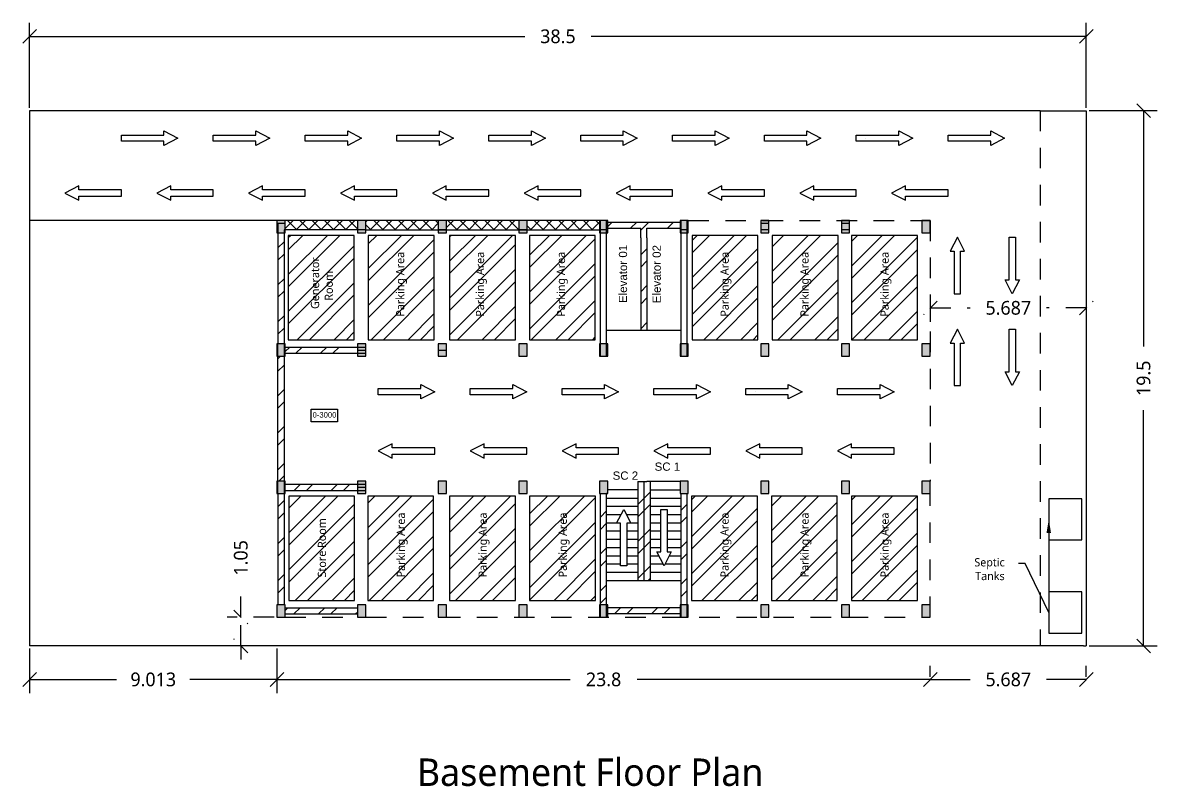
# Model space of a CAD drawing. Header units: metres. Extents: x 536402 to 536645, y 656622 to 656673.
# Drawn here: x 536531.55 to 536572.88, y 656645.63 to 656673.45 of the extents above; entities that cross this region are included whole.
import ezdxf
from ezdxf import colors
from ezdxf.entities.mleader import LeaderData, LeaderLine
from ezdxf.math import Vec2, Vec3

# ---------------------------------------------------------------- set-up
doc = ezdxf.new("R2010")
doc.units = ezdxf.units.M
doc.header["$PDMODE"] = 2
doc.linetypes.add('JIS_02_0.7', pattern=[1.35, 0.75, -0.6])
doc.layers.add('Bou', color=7, linetype='Continuous', lineweight=30)
for name, color, linetype in [('Column', 240, 'Continuous'), ('Column hatch', 1, 'Continuous'), ('Door', 3, 'Continuous'), ('lines', 7, 'JIS_02_0.7'), ('Parking', 51, 'Continuous'), ('Special', 211, 'Continuous')]:
    doc.layers.add(name, color=color, linetype=linetype)
doc.styles.add('Annotative', font='arial.ttf')
doc.styles.get("Standard").update_dxf_attribs({"font": '@Microsoft YaHei Light.ttf'})
doc.dimstyles.new('Inner dim', dxfattribs={"dimtxt": 0.5, "dimasz": 0.5, "dimexe": 0.5, "dimexo": 0.1, "dimtad": 0, "dimdec": 3, "dimdsep": 46, "dimtxsty": 'Standard', "dimblk": 'OBLIQUE', "dimcen": 2.5, "dimadec": 0, "dimazin": 0, "dimtfac": 1, "dimtdec": 3, "dimtmove": 0, "dimatfit": 3, "dimfxl": 1, "dimarcsym": 0})
pattern_1 = [(45, (70.6756, 28.4682), (-0.6735192091, 0.6735192091), []), (45, (71.1246, 28.4682), (-0.6735192091, 0.6735192091), [])]

# ---------------------------------------------------------------- blocks, each defined once
blk = doc.blocks.new('_Oblique')
at = {"color": 0, "linetype": 'ByBlock', "lineweight": -2}
blk.add_line((-0.5, -0.5), (0.5, 0.5), dxfattribs=at)
blk = doc.blocks.new('*D39')
at = {"color": 0, "lineweight": -2, "transparency": 16777216}
for p, q in [((536531.797, 656670.344), (536531.797, 656673.449)), ((536570.296, 656670.344), (536570.296, 656673.449)), ((536531.797, 656672.949), (536549.837, 656672.949)), ((536570.296, 656672.949), (536552.256, 656672.949))]:
    blk.add_line(p, q, dxfattribs=at)
at = {"layer": 'Defpoints', "color": 0, "transparency": 16777216}
for p in [(536570.296, 656672.949), (536531.797, 656670.244), (536570.296, 656670.244)]:
    blk.add_point(p, dxfattribs=at)
at = {"color": 0, "lineweight": -2, "transparency": 16777216, "xscale": 0.5, "yscale": 0.5, "zscale": 0.5, "rotation": 180}
blk.add_blockref('_Oblique', (536531.797, 656672.949), dxfattribs=at)
at = {"color": 0, "lineweight": -2, "transparency": 16777216, "xscale": 0.5, "yscale": 0.5, "zscale": 0.5}
blk.add_blockref('_Oblique', (536570.296, 656672.949), dxfattribs=at)
at = {"color": 0, "transparency": 16777216, "insert": (536551.046, 656672.949), "char_height": 0.5, "attachment_point": 5}
blk.add_mtext('38.5', dxfattribs=at)
blk = doc.blocks.new('*D50')
at = {"color": 0, "lineweight": -2, "transparency": 16777216}
for p, q in [((536531.797, 656650.644), (536531.797, 656649.019)), ((536540.809, 656650.644), (536540.809, 656649.019)), ((536531.797, 656649.519), (536534.967, 656649.519)), ((536540.809, 656649.519), (536537.639, 656649.519))]:
    blk.add_line(p, q, dxfattribs=at)
at = {"layer": 'Defpoints', "color": 0, "transparency": 16777216}
for p in [(536531.797, 656650.744), (536540.809, 656650.744), (536540.809, 656649.519)]:
    blk.add_point(p, dxfattribs=at)
at = {"color": 0, "lineweight": -2, "transparency": 16777216, "xscale": 0.5, "yscale": 0.5, "zscale": 0.5, "rotation": 180}
blk.add_blockref('_Oblique', (536531.797, 656649.519), dxfattribs=at)
at = {"color": 0, "lineweight": -2, "transparency": 16777216, "xscale": 0.5, "yscale": 0.5, "zscale": 0.5}
blk.add_blockref('_Oblique', (536540.809, 656649.519), dxfattribs=at)
at = {"color": 0, "transparency": 16777216, "insert": (536536.303, 656649.519), "char_height": 0.5, "attachment_point": 5}
blk.add_mtext('9.013', dxfattribs=at)
blk = doc.blocks.new('*D51')
at = {"color": 0, "lineweight": -2, "transparency": 16777216}
for p, q in [((536564.609, 656649.619), (536564.609, 656650.019)), ((536540.809, 656649.519), (536551.488, 656649.519)), ((536564.609, 656649.519), (536553.93, 656649.519)), ((536540.809, 656649.419), (536540.809, 656649.019))]:
    blk.add_line(p, q, dxfattribs=at)
at = {"layer": 'Defpoints', "color": 0, "transparency": 16777216}
for p in [(536540.809, 656649.519), (536564.609, 656649.519), (536564.609, 656649.519)]:
    blk.add_point(p, dxfattribs=at)
at = {"color": 0, "lineweight": -2, "transparency": 16777216, "xscale": 0.5, "yscale": 0.5, "zscale": 0.5, "rotation": 180}
blk.add_blockref('_Oblique', (536540.809, 656649.519), dxfattribs=at)
at = {"color": 0, "lineweight": -2, "transparency": 16777216, "xscale": 0.5, "yscale": 0.5, "zscale": 0.5}
blk.add_blockref('_Oblique', (536564.609, 656649.519), dxfattribs=at)
at = {"color": 0, "transparency": 16777216, "insert": (536552.709, 656649.519), "char_height": 0.5, "attachment_point": 5}
blk.add_mtext('23.8', dxfattribs=at)
blk = doc.blocks.new('*D52')
at = {"color": 0, "lineweight": -2, "transparency": 16777216}
for p, q in [((536564.609, 656649.619), (536564.609, 656650.019)), ((536570.296, 656649.619), (536570.296, 656650.019)), ((536564.609, 656649.519), (536566.059, 656649.519)), ((536570.296, 656649.519), (536568.846, 656649.519))]:
    blk.add_line(p, q, dxfattribs=at)
at = {"layer": 'Defpoints', "color": 0, "transparency": 16777216}
for p in [(536564.609, 656649.519), (536570.296, 656649.519), (536570.296, 656649.519)]:
    blk.add_point(p, dxfattribs=at)
at = {"color": 0, "lineweight": -2, "transparency": 16777216, "xscale": 0.5, "yscale": 0.5, "zscale": 0.5, "rotation": 180}
blk.add_blockref('_Oblique', (536564.609, 656649.519), dxfattribs=at)
at = {"color": 0, "lineweight": -2, "transparency": 16777216, "xscale": 0.5, "yscale": 0.5, "zscale": 0.5}
blk.add_blockref('_Oblique', (536570.296, 656649.519), dxfattribs=at)
at = {"color": 0, "transparency": 16777216, "insert": (536567.453, 656649.519), "char_height": 0.5, "attachment_point": 5}
blk.add_mtext('5.687', dxfattribs=at)
blk = doc.blocks.new('*D53')
at = {"layer": 'Defpoints', "color": 0, "transparency": 16777216}
for p in [(536564.609, 656663.377), (536570.296, 656663.377), (536570.296, 656663.056)]:
    blk.add_point(p, dxfattribs=at)
at = {"layer": 'lines', "color": 0, "lineweight": -2, "transparency": 16777216}
for p, q in [((536564.609, 656663.277), (536564.609, 656662.556)), ((536570.296, 656663.277), (536570.296, 656662.556)), ((536564.609, 656663.056), (536566.059, 656663.056)), ((536570.296, 656663.056), (536568.846, 656663.056))]:
    blk.add_line(p, q, dxfattribs=at)
at = {"layer": 'lines', "color": 0, "lineweight": -2, "transparency": 16777216, "xscale": 0.5, "yscale": 0.5, "zscale": 0.5, "rotation": 180}
blk.add_blockref('_Oblique', (536564.609, 656663.056), dxfattribs=at)
at = {"layer": 'lines', "color": 0, "lineweight": -2, "transparency": 16777216, "xscale": 0.5, "yscale": 0.5, "zscale": 0.5}
blk.add_blockref('_Oblique', (536570.296, 656663.056), dxfattribs=at)
at = {"layer": 'lines', "color": 0, "transparency": 16777216, "insert": (536567.453, 656663.056), "char_height": 0.5, "attachment_point": 5}
blk.add_mtext('5.687', dxfattribs=at)
blk = doc.blocks.new('*D57')
at = {"layer": 'Defpoints', "color": 0, "transparency": 16777216}
for p in [(536539.494, 656651.794), (536540.809, 656651.794), (536540.712, 656650.744)]:
    blk.add_point(p, dxfattribs=at)
at = {"layer": 'lines', "color": 0, "lineweight": -2, "transparency": 16777216}
for p, q in [((536539.494, 656651.794), (536539.494, 656652.794)), ((536540.709, 656651.794), (536538.994, 656651.794)), ((536539.494, 656650.744), (536539.494, 656651.794)), ((536540.612, 656650.744), (536538.994, 656650.744)), ((536539.494, 656650.744), (536539.494, 656650.244))]:
    blk.add_line(p, q, dxfattribs=at)
at = {"layer": 'lines', "color": 0, "lineweight": -2, "transparency": 16777216, "xscale": 0.5, "yscale": 0.5, "zscale": 0.5}
for p, rotation in [((536539.494, 656651.794), 270), ((536539.494, 656650.744), 90)]:
    blk.add_blockref('_Oblique', p, dxfattribs=dict(at, rotation=rotation))
at = {"layer": 'lines', "color": 0, "transparency": 16777216, "insert": (536539.494, 656653.952), "char_height": 0.5, "attachment_point": 5, "rotation": 90}
blk.add_mtext('1.05', dxfattribs=at)
blk = doc.blocks.new('*D59')
at = {"color": 0, "lineweight": -2, "transparency": 16777216}
for p, q in [((536570.396, 656670.244), (536572.883, 656670.244)), ((536572.383, 656670.244), (536572.383, 656661.652)), ((536572.383, 656650.744), (536572.383, 656659.335)), ((536570.396, 656650.744), (536572.883, 656650.744))]:
    blk.add_line(p, q, dxfattribs=at)
at = {"layer": 'Defpoints', "color": 0, "transparency": 16777216}
for p in [(536570.296, 656670.244), (536570.296, 656650.744), (536572.383, 656650.744)]:
    blk.add_point(p, dxfattribs=at)
at = {"color": 0, "lineweight": -2, "transparency": 16777216, "xscale": 0.5, "yscale": 0.5, "zscale": 0.5}
for p, rotation in [((536572.383, 656670.244), 90), ((536572.383, 656650.744), 270)]:
    blk.add_blockref('_Oblique', p, dxfattribs=dict(at, rotation=rotation))
at = {"color": 0, "transparency": 16777216, "insert": (536572.383, 656660.494), "char_height": 0.5, "attachment_point": 5, "rotation": 90}
blk.add_mtext('19.5', dxfattribs=at)

msp = doc.modelspace()

# ---------------------------------------------------------------- hatches: boundary and pattern name
h = msp.add_hatch()
h.set_pattern_fill('ANSI37', color=256, scale=0.1)
h.set_pattern_definition([(45, (70.67563, 28.4682), (-0.22450640303, 0.22450640303), []), (135, (70.67563, 28.4682), (-0.22450640303, -0.22450640303), [])])
h.paths.add_polyline_path([(536543.7466, 656666.2437), (536541.1091, 656666.2437), (536541.1091, 656665.9062), (536543.7466, 656665.9062)])
h.paths.add_polyline_path([(536546.6841, 656666.2437), (536544.0466, 656666.2437), (536544.0466, 656665.9062), (536546.6841, 656665.9062)])
h.paths.add_polyline_path([(536549.6216, 656666.2437), (536546.9841, 656666.2437), (536546.9841, 656665.9062), (536549.6216, 656665.9062)])
h.paths.add_polyline_path([(536552.5591, 656666.2437), (536549.9216, 656666.2437), (536549.9216, 656665.9062), (536552.5591, 656665.9062)])
h = msp.add_hatch()
h.set_pattern_fill('ANSI32', color=256, scale=0.1)
h.set_pattern_definition(pattern_1)
h.paths.add_polyline_path([(536554.0654, 656665.9625), (536554.0654, 656665.9062), (536554.0654, 656665.6118), (536554.0654, 656662.2437), (536554.2904, 656662.2437), (536554.2904, 656665.6118), (536554.2904, 656665.9062), (536554.2904, 656665.9625), (536555.4966, 656665.9625), (536555.4966, 656666.1875), (536552.8591, 656666.1875), (536552.8591, 656665.9625)])
h = msp.add_hatch()
h.set_pattern_fill('ANSI32', color=256, scale=0.1)
h.set_pattern_definition(pattern_1)
h.paths.add_polyline_path([(536541.0716, 656665.7937), (536540.8466, 656665.7937), (536540.8466, 656661.7437), (536541.0716, 656661.7437)])
h.paths.add_polyline_path([(536541.0716, 656661.2937), (536540.8466, 656661.2937), (536540.8466, 656656.7437), (536541.0716, 656656.7437)])
h.paths.add_polyline_path([(536541.0716, 656656.2937), (536540.8466, 656656.2937), (536540.8466, 656652.2437), (536541.0716, 656652.2437)])
h.paths.add_polyline_path([(536543.7466, 656656.6312), (536541.1091, 656656.6312), (536541.1091, 656656.4062), (536543.7466, 656656.4062)])
h.paths.add_polyline_path([(536543.7466, 656652.1312), (536541.1091, 656652.1312), (536541.1091, 656651.9062), (536543.7466, 656651.9062)])
h = msp.add_hatch()
h.set_pattern_fill('ANSI32', color=256, scale=0.1)
h.set_pattern_definition(pattern_1)
h.paths.add_polyline_path([(536554.2904, 656665.6118), (536554.2904, 656665.9062), (536554.0654, 656665.9062), (536554.0654, 656665.6118), (536554.0654, 656662.2437), (536554.2904, 656662.2437)])
h = msp.add_hatch()
h.set_pattern_fill('ANSI32', color=256, scale=0.1)
h.set_pattern_definition(pattern_1)
h.paths.add_polyline_path([(536543.7466, 656661.6312), (536541.1091, 656661.6312), (536541.1091, 656661.4062), (536543.7466, 656661.4062)])
h = msp.add_hatch()
h.set_pattern_fill('ANSI32', scale=0.1)
h.paths.add_polyline_path([(536554.1778, 656656.7312), (536553.9528, 656656.7312), (536553.9528, 656653.1312), (536554.1779, 656653.1312)])
h.paths.add_polyline_path([(536554.4028, 656656.7312), (536554.2901, 656656.7312), (536554.1778, 656656.7312), (536554.1779, 656653.1312), (536554.4028, 656653.1312)])
h = msp.add_hatch()
h.set_pattern_fill('ANSI32', color=256, scale=0.1)
h.set_pattern_definition(pattern_1)
h.paths.add_polyline_path([(536552.8216, 656656.2937), (536552.5966, 656656.2937), (536552.5966, 656652.2437), (536552.8216, 656652.2437)])
h.paths.add_polyline_path([(536555.5341, 656653.1312), (536555.5341, 656652.2437), (536555.7591, 656652.2437), (536555.7591, 656656.2937), (536555.5341, 656656.2937)])
h.paths.add_polyline_path([(536552.8591, 656652.1312), (536552.8591, 656651.9062), (536555.4966, 656651.9062), (536555.4966, 656652.1312)])
at = {"layer": 'Column'}
h = msp.add_hatch(color=256, dxfattribs=at)
h.dxf.hatch_style = 1
h.paths.add_polyline_path([(536541.1091, 656656.7437), (536540.8091, 656656.7437), (536540.8091, 656656.2937), (536541.1091, 656656.2937)])
h.paths.add_polyline_path([(536544.0466, 656656.7437), (536543.7466, 656656.7437), (536543.7466, 656656.5187), (536544.0466, 656656.5187)])
h.paths.add_polyline_path([(536544.0466, 656656.5187), (536543.7466, 656656.5187), (536543.7466, 656656.2937), (536544.0466, 656656.2937)])
h.paths.add_polyline_path([(536546.9841, 656656.7437), (536546.6841, 656656.7437), (536546.6841, 656656.5187), (536546.9841, 656656.5187)])
h.paths.add_polyline_path([(536546.9841, 656656.5187), (536546.6841, 656656.5187), (536546.6841, 656656.2937), (536546.9841, 656656.2937)])
h.paths.add_polyline_path([(536549.9216, 656656.7437), (536549.6216, 656656.7437), (536549.6216, 656656.5187), (536549.9216, 656656.5187)])
h.paths.add_polyline_path([(536549.9216, 656656.5187), (536549.6216, 656656.5187), (536549.6216, 656656.2937), (536549.9216, 656656.2937)])
h.paths.add_polyline_path([(536552.8591, 656656.7437), (536552.5591, 656656.7437), (536552.5591, 656656.5187), (536552.8591, 656656.5187)])
h.paths.add_polyline_path([(536552.8591, 656656.5187), (536552.5591, 656656.5187), (536552.5591, 656656.2937), (536552.8591, 656656.2937)])
h.paths.add_polyline_path([(536555.7966, 656656.7437), (536555.4966, 656656.7437), (536555.4966, 656656.5187), (536555.7966, 656656.5187)])
h.paths.add_polyline_path([(536555.7966, 656656.5187), (536555.4966, 656656.5187), (536555.4966, 656656.2937), (536555.7966, 656656.2937)])
h.paths.add_polyline_path([(536558.7341, 656656.7437), (536558.4341, 656656.7437), (536558.4341, 656656.5187), (536558.7341, 656656.5187)])
h.paths.add_polyline_path([(536558.7341, 656656.5187), (536558.4341, 656656.5187), (536558.4341, 656656.2937), (536558.7341, 656656.2937)])
h.paths.add_polyline_path([(536561.6716, 656656.7437), (536561.3716, 656656.7437), (536561.3716, 656656.5187), (536561.6716, 656656.5187)])
h.paths.add_polyline_path([(536561.6716, 656656.5187), (536561.3716, 656656.5187), (536561.3716, 656656.2937), (536561.6716, 656656.2937)])
h.paths.add_polyline_path([(536564.6091, 656656.7437), (536564.3091, 656656.7437), (536564.3091, 656656.2937), (536564.6091, 656656.2937)])
h.paths.add_polyline_path([(536564.6091, 656652.2437), (536564.3091, 656652.2437), (536564.3091, 656651.7937), (536564.6091, 656651.7937)])
h.paths.add_polyline_path([(536561.6716, 656652.0187), (536561.3716, 656652.0187), (536561.3716, 656651.7937), (536561.6716, 656651.7937)])
h.paths.add_polyline_path([(536561.6716, 656652.2437), (536561.3716, 656652.2437), (536561.3716, 656652.0187), (536561.6716, 656652.0187)])
h.paths.add_polyline_path([(536558.7341, 656652.0187), (536558.4341, 656652.0187), (536558.4341, 656651.7937), (536558.7341, 656651.7937)])
h.paths.add_polyline_path([(536558.7341, 656652.2437), (536558.4341, 656652.2437), (536558.4341, 656652.0187), (536558.7341, 656652.0187)])
h.paths.add_polyline_path([(536555.7966, 656652.0187), (536555.4966, 656652.0187), (536555.4966, 656651.7937), (536555.7966, 656651.7937)])
h.paths.add_polyline_path([(536555.7966, 656652.2437), (536555.4966, 656652.2437), (536555.4966, 656652.0187), (536555.7966, 656652.0187)])
h.paths.add_polyline_path([(536552.8591, 656652.0187), (536552.5591, 656652.0187), (536552.5591, 656651.7937), (536552.8591, 656651.7937)])
h.paths.add_polyline_path([(536552.8591, 656652.2437), (536552.5591, 656652.2437), (536552.5591, 656652.0187), (536552.8591, 656652.0187)])
h.paths.add_polyline_path([(536549.9216, 656652.0187), (536549.6216, 656652.0187), (536549.6216, 656651.7937), (536549.9216, 656651.7937)])
h.paths.add_polyline_path([(536549.9216, 656652.2437), (536549.6216, 656652.2437), (536549.6216, 656652.0187), (536549.9216, 656652.0187)])
h.paths.add_polyline_path([(536546.9841, 656652.2437), (536546.6841, 656652.2437), (536546.6841, 656652.0187), (536546.9841, 656652.0187)])
h.paths.add_polyline_path([(536546.9841, 656652.0187), (536546.6841, 656652.0187), (536546.6841, 656651.7937), (536546.9841, 656651.7937)])
h.paths.add_polyline_path([(536544.0466, 656652.0187), (536543.7466, 656652.0187), (536543.7466, 656651.7937), (536544.0466, 656651.7937)])
h.paths.add_polyline_path([(536544.0466, 656652.2437), (536543.7466, 656652.2437), (536543.7466, 656652.0187), (536544.0466, 656652.0187)])
h.paths.add_polyline_path([(536541.1091, 656652.2437), (536540.8091, 656652.2437), (536540.8091, 656651.7937), (536541.1091, 656651.7937)])
at = {"layer": 'Column hatch'}
h = msp.add_hatch(color=256, dxfattribs=at)
h.dxf.hatch_style = 1
h.paths.add_polyline_path([(536541.1091, 656666.2437), (536540.8091, 656666.2437), (536540.8091, 656665.7937), (536540.9591, 656665.7937), (536540.9591, 656666.0187), (536541.1091, 656666.0187)])
h.paths.add_polyline_path([(536541.1091, 656666.0187), (536540.9591, 656666.0187), (536540.9591, 656665.7937), (536541.1091, 656665.7937)], flags=17)
h.paths.add_polyline_path([(536544.0466, 656666.2437), (536543.7466, 656666.2437), (536543.7466, 656666.0187), (536544.0466, 656666.0187)])
h.paths.add_polyline_path([(536544.0466, 656666.0187), (536543.7466, 656666.0187), (536543.7466, 656665.7937), (536544.0466, 656665.7937)])
h.paths.add_polyline_path([(536546.9841, 656666.2437), (536546.6841, 656666.2437), (536546.6841, 656666.0187), (536546.9841, 656666.0187)])
h.paths.add_polyline_path([(536546.9841, 656666.0187), (536546.6841, 656666.0187), (536546.6841, 656665.7937), (536546.9841, 656665.7937)])
h.paths.add_polyline_path([(536549.9216, 656666.2437), (536549.6216, 656666.2437), (536549.6216, 656666.0187), (536549.9216, 656666.0187)])
h.paths.add_polyline_path([(536549.9216, 656666.0187), (536549.6216, 656666.0187), (536549.6216, 656665.7937), (536549.9216, 656665.7937)])
h.paths.add_polyline_path([(536552.8591, 656666.2437), (536552.5591, 656666.2437), (536552.5591, 656666.0187), (536552.8591, 656666.0187)])
h.paths.add_polyline_path([(536552.8591, 656666.0187), (536552.5591, 656666.0187), (536552.5591, 656665.7937), (536552.8591, 656665.7937)])
h.paths.add_polyline_path([(536555.7966, 656666.2437), (536555.4966, 656666.2437), (536555.4966, 656666.0187), (536555.7966, 656666.0187)])
h.paths.add_polyline_path([(536555.7966, 656666.0187), (536555.4966, 656666.0187), (536555.4966, 656665.7937), (536555.7966, 656665.7937)])
h.paths.add_polyline_path([(536558.7341, 656666.2437), (536558.4341, 656666.2437), (536558.4341, 656666.0187), (536558.7341, 656666.0187)])
h.paths.add_polyline_path([(536558.7341, 656666.0187), (536558.4341, 656666.0187), (536558.4341, 656665.7937), (536558.7341, 656665.7937)])
h.paths.add_polyline_path([(536561.6716, 656666.2437), (536561.3716, 656666.2437), (536561.3716, 656666.0187), (536561.6716, 656666.0187)])
h.paths.add_polyline_path([(536561.6716, 656666.0187), (536561.3716, 656666.0187), (536561.3716, 656665.7937), (536561.6716, 656665.7937)])
h.paths.add_polyline_path([(536564.6091, 656666.2437), (536564.3091, 656666.2437), (536564.3091, 656666.0187), (536564.4591, 656666.0187), (536564.4591, 656665.7937), (536564.6091, 656665.7937)])
h.paths.add_polyline_path([(536564.4591, 656666.0187), (536564.3091, 656666.0187), (536564.3091, 656665.7937), (536564.4591, 656665.7937)], flags=17)
h.paths.add_polyline_path([(536564.6091, 656661.7437), (536564.3091, 656661.7437), (536564.3091, 656661.2937), (536564.6091, 656661.2937)])
h.paths.add_polyline_path([(536561.6716, 656661.7437), (536561.3716, 656661.7437), (536561.3716, 656661.5187), (536561.6716, 656661.5187)])
h.paths.add_polyline_path([(536561.6716, 656661.5187), (536561.3716, 656661.5187), (536561.3716, 656661.2937), (536561.6716, 656661.2937)])
h.paths.add_polyline_path([(536558.7341, 656661.5187), (536558.4341, 656661.5187), (536558.4341, 656661.2937), (536558.7341, 656661.2937)])
h.paths.add_polyline_path([(536558.7341, 656661.7437), (536558.4341, 656661.7437), (536558.4341, 656661.5187), (536558.7341, 656661.5187)])
h.paths.add_polyline_path([(536555.7966, 656661.7437), (536555.4966, 656661.7437), (536555.4966, 656661.5187), (536555.7966, 656661.5187)])
h.paths.add_polyline_path([(536555.7966, 656661.5187), (536555.4966, 656661.5187), (536555.4966, 656661.2937), (536555.7966, 656661.2937)])
h.paths.add_polyline_path([(536552.8591, 656661.5187), (536552.5591, 656661.5187), (536552.5591, 656661.2937), (536552.8591, 656661.2937)])
h.paths.add_polyline_path([(536552.8591, 656661.7437), (536552.5591, 656661.7437), (536552.5591, 656661.5187), (536552.8591, 656661.5187)])
h.paths.add_polyline_path([(536549.9216, 656661.5187), (536549.6216, 656661.5187), (536549.6216, 656661.2937), (536549.9216, 656661.2937)])
h.paths.add_polyline_path([(536549.9216, 656661.7437), (536549.6216, 656661.7437), (536549.6216, 656661.5187), (536549.9216, 656661.5187)])
h.paths.add_polyline_path([(536546.9841, 656661.7437), (536546.6841, 656661.7437), (536546.6841, 656661.5187), (536546.9841, 656661.5187)])
h.paths.add_polyline_path([(536546.9841, 656661.5187), (536546.6841, 656661.5187), (536546.6841, 656661.2937), (536546.9841, 656661.2937)])
h.paths.add_polyline_path([(536544.0466, 656661.5187), (536543.7466, 656661.5187), (536543.7466, 656661.2937), (536544.0466, 656661.2937)])
h.paths.add_polyline_path([(536544.0466, 656661.7437), (536543.7466, 656661.7437), (536543.7466, 656661.5187), (536544.0466, 656661.5187)])
h.paths.add_polyline_path([(536541.1091, 656661.7437), (536540.8091, 656661.7437), (536540.8091, 656661.2937), (536541.1091, 656661.2937)])
at = {"layer": 'Parking'}
h = msp.add_hatch(dxfattribs=at)
h.set_pattern_fill('ANSI32', color=256, scale=0.1)
h.set_pattern_definition(pattern_1)
h.paths.add_polyline_path([(536544.1384, 656665.7), (536544.1384, 656661.9), (536546.5384, 656661.9), (536546.5384, 656665.7)])
h.paths.add_polyline_path([(536545.6421, 656662.6263), (536545.6421, 656665.0659), (536544.9854, 656665.0659), (536544.9854, 656662.6263)], flags=24)
h = msp.add_hatch(dxfattribs=at)
h.set_pattern_fill('ANSI32', color=256, scale=0.1)
h.set_pattern_definition(pattern_1)
h.paths.add_polyline_path([(536547.0986, 656665.7), (536547.0986, 656661.9), (536549.4986, 656661.9), (536549.4986, 656665.7)])
h = msp.add_hatch(dxfattribs=at)
h.set_pattern_fill('ANSI32', color=256, scale=0.1)
h.set_pattern_definition(pattern_1)
h.paths.add_polyline_path([(536550.0082, 656665.7), (536550.0082, 656661.9), (536552.4082, 656661.9), (536552.4082, 656665.7)])
h = msp.add_hatch(dxfattribs=at)
h.set_pattern_fill('ANSI32', color=256, scale=0.1)
h.set_pattern_definition(pattern_1)
h.paths.add_polyline_path([(536555.9324, 656665.7), (536555.9324, 656661.9), (536558.3324, 656661.9), (536558.3324, 656665.7)])
h = msp.add_hatch(dxfattribs=at)
h.set_pattern_fill('ANSI32', color=256, scale=0.1)
h.set_pattern_definition(pattern_1)
h.paths.add_polyline_path([(536558.8521, 656665.7), (536558.8521, 656661.9), (536561.2521, 656661.9), (536561.2521, 656665.7)])
h = msp.add_hatch(dxfattribs=at)
h.set_pattern_fill('ANSI32', color=256, scale=0.1)
h.set_pattern_definition(pattern_1)
h.paths.add_polyline_path([(536561.7408, 656665.7), (536561.7408, 656661.9), (536564.1408, 656661.9), (536564.1408, 656665.7)])
h = msp.add_hatch(dxfattribs=at)
h.set_pattern_fill('ANSI32', color=256, scale=0.1)
h.set_pattern_definition(pattern_1)
h.paths.add_polyline_path([(536544.1164, 656656.1995), (536544.1164, 656652.3995), (536546.5164, 656652.3995), (536546.5164, 656656.1995)])
h = msp.add_hatch(dxfattribs=at)
h.set_pattern_fill('ANSI32', color=256, scale=0.1)
h.set_pattern_definition(pattern_1)
h.paths.add_polyline_path([(536547.0973, 656656.1995), (536547.0973, 656652.3995), (536549.4973, 656652.3995), (536549.4973, 656656.1995)])
h = msp.add_hatch(dxfattribs=at)
h.set_pattern_fill('ANSI32', color=256, scale=0.1)
h.set_pattern_definition(pattern_1)
h.paths.add_polyline_path([(536550.0145, 656656.1995), (536550.0145, 656652.3995), (536552.4145, 656652.3995), (536552.4145, 656656.1995)])
h = msp.add_hatch(dxfattribs=at)
h.set_pattern_fill('ANSI32', color=256, scale=0.1)
h.set_pattern_definition(pattern_1)
h.paths.add_polyline_path([(536555.911, 656656.1995), (536555.911, 656652.3995), (536558.311, 656652.3995), (536558.311, 656656.1995)])
h = msp.add_hatch(dxfattribs=at)
h.set_pattern_fill('ANSI32', color=256, scale=0.1)
h.set_pattern_definition(pattern_1)
h.paths.add_polyline_path([(536558.8237, 656656.1995), (536558.8237, 656652.3995), (536561.2237, 656652.3995), (536561.2237, 656656.1995)])
h = msp.add_hatch(dxfattribs=at)
h.set_pattern_fill('ANSI32', color=256, scale=0.1)
h.set_pattern_definition(pattern_1)
h.paths.add_polyline_path([(536561.7408, 656656.1995), (536561.7408, 656652.3995), (536564.1408, 656652.3995), (536564.1408, 656656.1995)])
at = {"layer": 'Special'}
h = msp.add_hatch(dxfattribs=at)
h.set_pattern_fill('ANSI32', color=256, scale=0.1)
h.set_pattern_definition(pattern_1)
h.paths.add_polyline_path([(536541.2224, 656665.7), (536541.2224, 656661.9), (536543.6224, 656661.9), (536543.6224, 656665.7)])
h.paths.add_polyline_path([(536543.0299, 656662.9199), (536543.0299, 656664.88), (536541.8733, 656664.88), (536541.8733, 656662.9199)], flags=24)
h = msp.add_hatch(dxfattribs=at)
h.set_pattern_fill('ANSI32', color=256, scale=0.1)
h.set_pattern_definition(pattern_1)
h.paths.add_polyline_path([(536541.2397, 656656.1995), (536541.2397, 656652.3995), (536543.6397, 656652.3995), (536543.6397, 656656.1995)])

# ---------------------------------------------------------------- linework, layer by layer
for p, q in [((536531.7966, 656670.2437), (536531.7966, 656668.2437)), ((536568.6091, 656670.2437), (536570.2961, 656670.2437)), ((536570.2961, 656670.2437), (536570.2961, 656650.7437)), ((536562.2674, 656669.2437), (536562.2674, 656669.2437)), ((536531.7966, 656668.2437), (536531.7966, 656666.2437)), ((536552.8591, 656666.2437), (536531.7966, 656666.2437)), ((536541.1091, 656666.1312), (536540.8466, 656666.1312)), ((536540.8466, 656666.1312), (536540.8466, 656665.7937)), ((536552.5966, 656661.2937), (536552.5966, 656666.2437)), ((536552.8216, 656661.2937), (536552.8216, 656666.2437)), ((536552.8591, 656665.9062), (536552.8591, 656666.2437)), ((536552.8591, 656666.1875), (536555.4966, 656666.1875)), ((536552.8591, 656665.9625), (536554.0654, 656665.9625)), ((536554.0654, 656665.9062), (536554.0654, 656665.9625)), ((536554.2904, 656665.9062), (536554.2904, 656665.9625)), ((536554.2904, 656665.9625), (536555.4966, 656665.9625)), ((536555.7966, 656666.2437), (536555.4966, 656666.2437)), ((536555.5341, 656661.2937), (536555.5341, 656666.2437)), ((536555.7591, 656661.2937), (536555.7591, 656666.2437)), ((536564.3091, 656666.1312), (536564.3091, 656665.9062)), ((536540.8466, 656665.7937), (536540.8466, 656661.7437)), ((536544.0466, 656665.9062), (536552.5591, 656665.9062)), ((536554.0654, 656665.6118), (536554.0654, 656665.9062)), ((536554.0654, 656665.6118), (536554.0654, 656662.2437)), ((536554.2904, 656665.6118), (536554.2904, 656665.9062)), ((536554.2904, 656665.6118), (536554.2904, 656662.2437)), ((536564.3466, 656665.7675), (536564.3466, 656665.7937)), ((536552.8216, 656661.7437), (536552.8216, 656662.2437)), ((536552.8216, 656662.2437), (536555.5341, 656662.2437)), ((536540.8466, 656656.2937), (536540.8466, 656661.7437)), ((536541.0716, 656661.7437), (536541.0716, 656656.2937)), ((536541.1091, 656661.6312), (536544.0466, 656661.6312)), ((536543.7466, 656661.5187), (536544.0466, 656661.5187)), ((536546.6841, 656661.5187), (536546.9841, 656661.5187)), ((536546.6841, 656661.5187), (536546.9841, 656661.5187)), ((536541.1091, 656661.4062), (536544.0466, 656661.4062)), ((536558.241, 656660.0037), (536558.241, 656660.0037)), ((536541.1091, 656656.6312), (536544.0466, 656656.6312)), ((536544.0466, 656656.5187), (536543.7466, 656656.5187)), ((536553.9528, 656656.7312), (536553.9528, 656653.1312)), ((536553.9528, 656656.7312), (536554.2901, 656656.7312)), ((536554.1778, 656656.7312), (536554.1779, 656653.1312)), ((536554.4028, 656656.7312), (536554.4028, 656653.1312)), ((536540.8466, 656656.2937), (536540.8466, 656652.2437)), ((536541.0716, 656656.2937), (536541.0716, 656652.2437)), ((536541.1091, 656656.4062), (536544.0466, 656656.4062)), ((536552.5966, 656652.2437), (536552.5966, 656656.2937)), ((536552.8214, 656656.1312), (536553.9528, 656656.1312)), ((536552.8216, 656652.2437), (536552.8216, 656656.2937)), ((536552.8591, 656656.2937), (536552.8216, 656656.2937)), ((536553.9528, 656656.4312), (536552.8591, 656656.4312)), ((536554.4028, 656656.4312), (536555.4966, 656656.4312)), ((536554.4028, 656656.1312), (536555.5341, 656656.1312)), ((536555.4966, 656656.2937), (536555.5341, 656656.2937)), ((536555.5341, 656652.2437), (536555.5341, 656656.2937)), ((536555.5341, 656653.1312), (536555.5341, 656656.2937)), ((536555.7591, 656652.2437), (536555.7591, 656656.2937)), ((536552.8214, 656655.8312), (536553.9528, 656655.8312)), ((536554.4028, 656655.8312), (536555.5341, 656655.8312)), ((536552.8214, 656655.5312), (536553.3465, 656655.5312)), ((536552.8214, 656655.2312), (536553.1913, 656655.2312)), ((536553.5405, 656655.5312), (536553.9528, 656655.5312)), ((536553.6958, 656655.2312), (536553.9528, 656655.2312)), ((536554.4028, 656655.5312), (536554.7992, 656655.5312)), ((536554.4028, 656655.2312), (536554.7992, 656655.2312)), ((536555.0253, 656655.5312), (536555.5341, 656655.5312)), ((536555.0253, 656655.2312), (536555.5341, 656655.2312)), ((536552.8214, 656654.9312), (536553.3305, 656654.9312)), ((536553.5565, 656654.9312), (536553.9528, 656654.9312)), ((536554.4028, 656654.9312), (536554.7992, 656654.9312)), ((536555.0253, 656654.9312), (536555.5341, 656654.9312)), ((536552.8214, 656654.6312), (536553.3305, 656654.6312)), ((536553.5565, 656654.6312), (536553.9528, 656654.6312)), ((536554.4028, 656654.6312), (536554.7992, 656654.6312)), ((536555.0253, 656654.6312), (536555.5341, 656654.6312)), ((536552.8214, 656654.3312), (536553.3305, 656654.3312)), ((536552.8214, 656654.0312), (536553.3305, 656654.0312)), ((536553.5565, 656654.3312), (536553.9528, 656654.3312)), ((536553.5565, 656654.0312), (536553.9528, 656654.0312)), ((536554.4028, 656654.3312), (536554.7992, 656654.3312)), ((536554.4028, 656654.0312), (536554.7206, 656654.0312)), ((536555.0253, 656654.3312), (536555.5341, 656654.3312)), ((536555.1039, 656654.0312), (536555.5341, 656654.0312)), ((536552.8214, 656653.7312), (536553.3305, 656653.7312)), ((536553.5565, 656653.7312), (536553.9528, 656653.7312)), ((536554.4028, 656653.7312), (536554.8758, 656653.7312)), ((536554.9487, 656653.7312), (536555.5341, 656653.7312)), ((536552.8214, 656653.4312), (536553.9528, 656653.4312)), ((536554.4028, 656653.4312), (536555.5341, 656653.4312)), ((536552.8216, 656653.1312), (536555.5341, 656653.1312)), ((536541.1091, 656652.1312), (536543.7466, 656652.1312)), ((536541.1091, 656651.9062), (536543.7466, 656651.9062)), ((536552.5966, 656651.7937), (536552.5966, 656652.2437)), ((536552.8216, 656651.7937), (536552.8216, 656652.2437)), ((536555.5341, 656652.1312), (536552.8591, 656652.1312)), ((536555.5341, 656651.9062), (536552.8591, 656651.9062)), ((536555.5341, 656651.7937), (536555.5341, 656652.2437)), ((536555.7591, 656651.7937), (536555.7591, 656652.2437)), ((536570.1961, 656650.7437), (536570.1091, 656650.7437)), ((536570.1961, 656650.7437), (536570.2961, 656650.7437))]:
    msp.add_line(p, q)
for points in [[(536536.6928, 656669.1307), (536535.1432, 656669.1307), (536535.1432, 656669.3567), (536536.6928, 656669.3567)], [(536536.6928, 656669.3567), (536536.6928, 656669.5067), (536537.2012, 656669.2437), (536536.6928, 656668.9807), (536536.6928, 656669.1307)], [(536540.0394, 656669.1307), (536538.4898, 656669.1307), (536538.4898, 656669.3567), (536540.0394, 656669.3567)], [(536540.0394, 656669.3567), (536540.0394, 656669.5067), (536540.5477, 656669.2437), (536540.0394, 656668.9807), (536540.0394, 656669.1307)], [(536543.386, 656669.1307), (536541.8364, 656669.1307), (536541.8364, 656669.3567), (536543.386, 656669.3567)], [(536543.386, 656669.3567), (536543.386, 656669.5067), (536543.8943, 656669.2437), (536543.386, 656668.9807), (536543.386, 656669.1307)], [(536546.7326, 656669.1307), (536545.183, 656669.1307), (536545.183, 656669.3567), (536546.7326, 656669.3567)], [(536546.7326, 656669.3567), (536546.7326, 656669.5067), (536547.2409, 656669.2437), (536546.7326, 656668.9807), (536546.7326, 656669.1307)], [(536550.0792, 656669.1307), (536548.5296, 656669.1307), (536548.5296, 656669.3567), (536550.0792, 656669.3567)], [(536550.0792, 656669.3567), (536550.0792, 656669.5067), (536550.5875, 656669.2437), (536550.0792, 656668.9807), (536550.0792, 656669.1307)], [(536553.4258, 656669.1307), (536551.8762, 656669.1307), (536551.8762, 656669.3567), (536553.4258, 656669.3567)], [(536553.4258, 656669.3567), (536553.4258, 656669.5067), (536553.9341, 656669.2437), (536553.4258, 656668.9807), (536553.4258, 656669.1307)], [(536556.7724, 656669.1307), (536555.2228, 656669.1307), (536555.2228, 656669.3567), (536556.7724, 656669.3567)], [(536556.7724, 656669.3567), (536556.7724, 656669.5067), (536557.2807, 656669.2437), (536556.7724, 656668.9807), (536556.7724, 656669.1307)], [(536560.119, 656669.1307), (536558.5694, 656669.1307), (536558.5694, 656669.3567), (536560.119, 656669.3567)], [(536560.119, 656669.3567), (536560.119, 656669.5067), (536560.6273, 656669.2437), (536560.119, 656668.9807), (536560.119, 656669.1307)], [(536563.4656, 656669.1307), (536561.9159, 656669.1307), (536561.9159, 656669.3567), (536563.4656, 656669.3567)], [(536563.4656, 656669.3567), (536563.4656, 656669.5067), (536563.9739, 656669.2437), (536563.4656, 656668.9807), (536563.4656, 656669.1307)], [(536566.8122, 656669.1307), (536565.2625, 656669.1307), (536565.2625, 656669.3567), (536566.8122, 656669.3567)], [(536566.8122, 656669.3567), (536566.8122, 656669.5067), (536567.3205, 656669.2437), (536566.8122, 656668.9807), (536566.8122, 656669.1307)], [(536533.5936, 656667.3567), (536533.5936, 656667.5067), (536533.0853, 656667.2437), (536533.5936, 656666.9807), (536533.5936, 656667.1307)], [(536533.5936, 656667.1307), (536535.1432, 656667.1307), (536535.1432, 656667.3567), (536533.5936, 656667.3567)], [(536536.9402, 656667.3567), (536536.9402, 656667.5067), (536536.4319, 656667.2437), (536536.9402, 656666.9807), (536536.9402, 656667.1307)], [(536536.9402, 656667.1307), (536538.4898, 656667.1307), (536538.4898, 656667.3567), (536536.9402, 656667.3567)], [(536540.2868, 656667.3567), (536540.2868, 656667.5067), (536539.7785, 656667.2437), (536540.2868, 656666.9807), (536540.2868, 656667.1307)], [(536540.2868, 656667.1307), (536541.8364, 656667.1307), (536541.8364, 656667.3567), (536540.2868, 656667.3567)], [(536543.6334, 656667.3567), (536543.6334, 656667.5067), (536543.1251, 656667.2437), (536543.6334, 656666.9807), (536543.6334, 656667.1307)], [(536543.6334, 656667.1307), (536545.183, 656667.1307), (536545.183, 656667.3567), (536543.6334, 656667.3567)], [(536546.98, 656667.3567), (536546.98, 656667.5067), (536546.4717, 656667.2437), (536546.98, 656666.9807), (536546.98, 656667.1307)], [(536546.98, 656667.1307), (536548.5296, 656667.1307), (536548.5296, 656667.3567), (536546.98, 656667.3567)], [(536550.3266, 656667.3567), (536550.3266, 656667.5067), (536549.8182, 656667.2437), (536550.3266, 656666.9807), (536550.3266, 656667.1307)], [(536550.3266, 656667.1307), (536551.8762, 656667.1307), (536551.8762, 656667.3567), (536550.3266, 656667.3567)], [(536553.6731, 656667.3567), (536553.6731, 656667.5067), (536553.1648, 656667.2437), (536553.6731, 656666.9807), (536553.6731, 656667.1307)], [(536553.6731, 656667.1307), (536555.2228, 656667.1307), (536555.2228, 656667.3567), (536553.6731, 656667.3567)], [(536557.0197, 656667.3567), (536557.0197, 656667.5067), (536556.5114, 656667.2437), (536557.0197, 656666.9807), (536557.0197, 656667.1307)], [(536557.0197, 656667.1307), (536558.5694, 656667.1307), (536558.5694, 656667.3567), (536557.0197, 656667.3567)], [(536560.3663, 656667.3567), (536560.3663, 656667.5067), (536559.858, 656667.2437), (536560.3663, 656666.9807), (536560.3663, 656667.1307)], [(536560.3663, 656667.1307), (536561.9159, 656667.1307), (536561.9159, 656667.3567), (536560.3663, 656667.3567)], [(536563.7129, 656667.3567), (536563.7129, 656667.5067), (536563.2046, 656667.2437), (536563.7129, 656666.9807), (536563.7129, 656667.1307)], [(536563.7129, 656667.1307), (536565.2625, 656667.1307), (536565.2625, 656667.3567), (536563.7129, 656667.3567)], [(536558.7341, 656666.1312), (536558.4341, 656666.1312)], [(536561.6716, 656666.1312), (536561.3716, 656666.1312)], [(536544.0466, 656665.9062), (536541.1091, 656665.9062), (536541.0716, 656665.9062), (536541.0716, 656665.7937), (536541.0716, 656661.7437)], [(536546.9841, 656665.9062), (536546.6841, 656665.9062)], [(536549.9216, 656665.9062), (536549.6216, 656665.9062)], [(536552.8591, 656665.9062), (536552.5591, 656665.9062)], [(536555.7966, 656665.9062), (536555.4966, 656665.9062)], [(536558.7341, 656665.9062), (536558.4341, 656665.9062)], [(536561.6716, 656665.9062), (536561.3716, 656665.9062)], [(536565.7113, 656665.1211), (536565.8613, 656665.1211), (536565.5983, 656665.6294), (536565.3353, 656665.1211), (536565.4853, 656665.1211)], [(536567.4853, 656664.0798), (536567.4853, 656665.6294), (536567.7113, 656665.6294), (536567.7113, 656664.0798)], [(536565.4853, 656665.1211), (536565.4853, 656663.5715), (536565.7113, 656663.5715), (536565.7113, 656665.1211)], [(536567.7113, 656664.0798), (536567.8613, 656664.0798), (536567.5983, 656663.5715), (536567.3353, 656664.0798), (536567.4853, 656664.0798)], [(536565.7113, 656661.7745), (536565.8613, 656661.7745), (536565.5983, 656662.2828), (536565.3353, 656661.7745), (536565.4853, 656661.7745)], [(536567.4853, 656660.7332), (536567.4853, 656662.2828), (536567.7113, 656662.2828), (536567.7113, 656660.7332)], [(536565.4853, 656661.7745), (536565.4853, 656660.2249), (536565.7113, 656660.2249), (536565.7113, 656661.7745)], [(536567.7113, 656660.7332), (536567.8613, 656660.7332), (536567.5983, 656660.2249), (536567.3353, 656660.7332), (536567.4853, 656660.7332)], [(536546.0528, 656660.1167), (536546.0528, 656660.2667), (536546.5611, 656660.0037), (536546.0528, 656659.7407), (536546.0528, 656659.8907)], [(536549.3994, 656660.1167), (536549.3994, 656660.2667), (536549.9077, 656660.0037), (536549.3994, 656659.7407), (536549.3994, 656659.8907)], [(536552.746, 656660.1167), (536552.746, 656660.2667), (536553.2543, 656660.0037), (536552.746, 656659.7407), (536552.746, 656659.8907)], [(536556.0926, 656660.1167), (536556.0926, 656660.2667), (536556.6009, 656660.0037), (536556.0926, 656659.7407), (536556.0926, 656659.8907)], [(536559.4391, 656660.1167), (536559.4391, 656660.2667), (536559.9474, 656660.0037), (536559.4391, 656659.7407), (536559.4391, 656659.8907)], [(536562.7857, 656660.1167), (536562.7857, 656660.2667), (536563.294, 656660.0037), (536562.7857, 656659.7407), (536562.7857, 656659.8907)], [(536546.0528, 656659.8907), (536544.5032, 656659.8907), (536544.5032, 656660.1167), (536546.0528, 656660.1167)], [(536549.3994, 656659.8907), (536547.8497, 656659.8907), (536547.8497, 656660.1167), (536549.3994, 656660.1167)], [(536552.746, 656659.8907), (536551.1963, 656659.8907), (536551.1963, 656660.1167), (536552.746, 656660.1167)], [(536556.0926, 656659.8907), (536554.5429, 656659.8907), (536554.5429, 656660.1167), (536556.0926, 656660.1167)], [(536559.4391, 656659.8907), (536557.8895, 656659.8907), (536557.8895, 656660.1167), (536559.4391, 656660.1167)], [(536562.7857, 656659.8907), (536561.2361, 656659.8907), (536561.2361, 656660.1167), (536562.7857, 656660.1167)], [(536545.0115, 656657.9611), (536545.0115, 656658.1111), (536544.5032, 656657.8481), (536545.0115, 656657.5851), (536545.0115, 656657.7351)], [(536548.358, 656657.9611), (536548.358, 656658.1111), (536547.8497, 656657.8481), (536548.358, 656657.5851), (536548.358, 656657.7351)], [(536551.7046, 656657.9611), (536551.7046, 656658.1111), (536551.1963, 656657.8481), (536551.7046, 656657.5851), (536551.7046, 656657.7351)], [(536555.0512, 656657.9611), (536555.0512, 656658.1111), (536554.5429, 656657.8481), (536555.0512, 656657.5851), (536555.0512, 656657.7351)], [(536558.3978, 656657.9611), (536558.3978, 656658.1111), (536557.8895, 656657.8481), (536558.3978, 656657.5851), (536558.3978, 656657.7351)], [(536561.7444, 656657.9611), (536561.7444, 656658.1111), (536561.2361, 656657.8481), (536561.7444, 656657.5851), (536561.7444, 656657.7351)], [(536545.0115, 656657.7351), (536546.5611, 656657.7351), (536546.5611, 656657.9611), (536545.0115, 656657.9611)], [(536548.358, 656657.7351), (536549.9077, 656657.7351), (536549.9077, 656657.9611), (536548.358, 656657.9611)], [(536551.7046, 656657.7351), (536553.2543, 656657.7351), (536553.2543, 656657.9611), (536551.7046, 656657.9611)], [(536555.0512, 656657.7351), (536556.6009, 656657.7351), (536556.6009, 656657.9611), (536555.0512, 656657.9611)], [(536558.3978, 656657.7351), (536559.9474, 656657.7351), (536559.9474, 656657.9611), (536558.3978, 656657.9611)], [(536561.7444, 656657.7351), (536563.294, 656657.7351), (536563.294, 656657.9611), (536561.7444, 656657.9611)], [(536555.4966, 656656.7312), (536554.2901, 656656.7312)], [(536553.3305, 656655.2104), (536553.1805, 656655.2104), (536553.4435, 656655.7187), (536553.7065, 656655.2104), (536553.5565, 656655.2104)], [(536554.7992, 656654.1691), (536554.7992, 656655.7187), (536555.0253, 656655.7187), (536555.0253, 656654.1691)], [(536553.5565, 656655.2104), (536553.5565, 656653.6608), (536553.3305, 656653.6608), (536553.3305, 656655.2104)], [(536555.0253, 656654.1691), (536555.1753, 656654.1691), (536554.9123, 656653.6608), (536554.6492, 656654.1691), (536554.7992, 656654.1691)], [(536570.1091, 656650.7437), (536568.6091, 656650.7437), (536540.7948, 656650.7437), (536531.7966, 656650.7437)]]:
    msp.add_lwpolyline(points)
for points in [[(536542.0564, 656659.3664), (536543.0172, 656659.3664), (536543.0172, 656658.9106), (536542.0564, 656658.9106)], [(536568.9286, 656654.6052), (536570.1286, 656654.6052), (536570.1286, 656656.1052), (536568.9286, 656656.1052)], [(536568.9286, 656651.2077), (536570.1286, 656651.2077), (536570.1286, 656652.7077), (536568.9286, 656652.7077)]]:
    msp.add_lwpolyline(points, close=True)
at = {"layer": 'Bou'}
msp.add_lwpolyline([(536568.6091, 656670.2437), (536531.7966, 656670.2437), (536531.7966, 656650.7437)], dxfattribs=at)
at = {"layer": 'Column hatch'}
for points in [[(536540.8091, 656665.7937), (536541.1091, 656665.7937), (536541.1091, 656666.2437), (536540.8091, 656666.2437)], [(536543.7466, 656665.7937), (536544.0466, 656665.7937), (536544.0466, 656666.2437), (536543.7466, 656666.2437)], [(536546.6841, 656665.7937), (536546.9841, 656665.7937), (536546.9841, 656666.2437), (536546.6841, 656666.2437)], [(536549.6216, 656665.7937), (536549.9216, 656665.7937), (536549.9216, 656666.2437), (536549.6216, 656666.2437)], [(536552.5591, 656665.7937), (536552.8591, 656665.7937), (536552.8591, 656666.2437), (536552.5591, 656666.2437)], [(536555.4966, 656665.7937), (536555.7966, 656665.7937), (536555.7966, 656666.2437), (536555.4966, 656666.2437)], [(536558.4341, 656665.7937), (536558.7341, 656665.7937), (536558.7341, 656666.2437), (536558.4341, 656666.2437)], [(536561.3716, 656665.7937), (536561.6716, 656665.7937), (536561.6716, 656666.2437), (536561.3716, 656666.2437)], [(536564.3091, 656665.7937), (536564.6091, 656665.7937), (536564.6091, 656666.2437), (536564.3091, 656666.2437)], [(536540.8091, 656661.2937), (536541.1091, 656661.2937), (536541.1091, 656661.7437), (536540.8091, 656661.7437)], [(536543.7466, 656661.2937), (536544.0466, 656661.2937), (536544.0466, 656661.7437), (536543.7466, 656661.7437)], [(536546.6841, 656661.2937), (536546.9841, 656661.2937), (536546.9841, 656661.7437), (536546.6841, 656661.7437)], [(536549.6216, 656661.2937), (536549.9216, 656661.2937), (536549.9216, 656661.7437), (536549.6216, 656661.7437)], [(536552.5591, 656661.2937), (536552.8591, 656661.2937), (536552.8591, 656661.7437), (536552.5591, 656661.7437)], [(536555.4966, 656661.2937), (536555.7966, 656661.2937), (536555.7966, 656661.7437), (536555.4966, 656661.7437)], [(536558.4341, 656661.2937), (536558.7341, 656661.2937), (536558.7341, 656661.7437), (536558.4341, 656661.7437)], [(536561.3716, 656661.2937), (536561.6716, 656661.2937), (536561.6716, 656661.7437), (536561.3716, 656661.7437)], [(536564.3091, 656661.2937), (536564.6091, 656661.2937), (536564.6091, 656661.7437), (536564.3091, 656661.7437)], [(536540.8091, 656656.2937), (536541.1091, 656656.2937), (536541.1091, 656656.7437), (536540.8091, 656656.7437)], [(536543.7466, 656656.2937), (536544.0466, 656656.2937), (536544.0466, 656656.7437), (536543.7466, 656656.7437)], [(536546.6841, 656656.2937), (536546.9841, 656656.2937), (536546.9841, 656656.7437), (536546.6841, 656656.7437)], [(536549.6216, 656656.2937), (536549.9216, 656656.2937), (536549.9216, 656656.7437), (536549.6216, 656656.7437)], [(536552.5591, 656656.2937), (536552.8591, 656656.2937), (536552.8591, 656656.7437), (536552.5591, 656656.7437)], [(536555.4966, 656656.2937), (536555.7966, 656656.2937), (536555.7966, 656656.7437), (536555.4966, 656656.7437)], [(536558.4341, 656656.2937), (536558.7341, 656656.2937), (536558.7341, 656656.7437), (536558.4341, 656656.7437)], [(536561.3716, 656656.2937), (536561.6716, 656656.2937), (536561.6716, 656656.7437), (536561.3716, 656656.7437)], [(536564.3091, 656656.2937), (536564.6091, 656656.2937), (536564.6091, 656656.7437), (536564.3091, 656656.7437)], [(536540.8091, 656651.7937), (536541.1091, 656651.7937), (536541.1091, 656652.2437), (536540.8091, 656652.2437)], [(536543.7466, 656651.7937), (536544.0466, 656651.7937), (536544.0466, 656652.2437), (536543.7466, 656652.2437)], [(536546.6841, 656651.7937), (536546.9841, 656651.7937), (536546.9841, 656652.2437), (536546.6841, 656652.2437)], [(536549.6216, 656651.7937), (536549.9216, 656651.7937), (536549.9216, 656652.2437), (536549.6216, 656652.2437)], [(536552.5591, 656651.7937), (536552.8591, 656651.7937), (536552.8591, 656652.2437), (536552.5591, 656652.2437)], [(536555.4966, 656651.7937), (536555.7966, 656651.7937), (536555.7966, 656652.2437), (536555.4966, 656652.2437)], [(536558.4341, 656651.7937), (536558.7341, 656651.7937), (536558.7341, 656652.2437), (536558.4341, 656652.2437)], [(536561.3716, 656651.7937), (536561.6716, 656651.7937), (536561.6716, 656652.2437), (536561.3716, 656652.2437)], [(536564.3091, 656651.7937), (536564.6091, 656651.7937), (536564.6091, 656652.2437), (536564.3091, 656652.2437)]]:
    msp.add_lwpolyline(points, close=True, dxfattribs=at)
at = {"layer": 'lines'}
msp.add_line((536568.6091, 656670.2437), (536568.6091, 656650.7437), dxfattribs=at)
for points in [[(536555.7966, 656666.2437), (536564.6091, 656666.2437), (536564.6091, 656656.7437)], [(536541.1091, 656651.7937), (536544.0466, 656651.7937), (536564.3091, 656651.7937), (536564.6091, 656651.7937), (536564.6091, 656656.7437)]]:
    msp.add_lwpolyline(points, dxfattribs=at)
at = {"layer": 'Parking'}
for points in [[(536544.1384, 656661.9), (536546.5384, 656661.9), (536546.5384, 656665.7), (536544.1384, 656665.7)], [(536547.0986, 656661.9), (536549.4986, 656661.9), (536549.4986, 656665.7), (536547.0986, 656665.7)], [(536550.0082, 656661.9), (536552.4082, 656661.9), (536552.4082, 656665.7), (536550.0082, 656665.7)], [(536555.9324, 656661.9), (536558.3324, 656661.9), (536558.3324, 656665.7), (536555.9324, 656665.7)], [(536558.8521, 656661.9), (536561.2521, 656661.9), (536561.2521, 656665.7), (536558.8521, 656665.7)], [(536561.7408, 656661.9), (536564.1408, 656661.9), (536564.1408, 656665.7), (536561.7408, 656665.7)], [(536541.2397, 656652.3995), (536543.6397, 656652.3995), (536543.6397, 656656.1995), (536541.2397, 656656.1995)], [(536544.1164, 656652.3995), (536546.5164, 656652.3995), (536546.5164, 656656.1995), (536544.1164, 656656.1995)], [(536547.0973, 656652.3995), (536549.4973, 656652.3995), (536549.4973, 656656.1995), (536547.0973, 656656.1995)], [(536550.0145, 656652.3995), (536552.4145, 656652.3995), (536552.4145, 656656.1995), (536550.0145, 656656.1995)], [(536555.911, 656652.3995), (536558.311, 656652.3995), (536558.311, 656656.1995), (536555.911, 656656.1995)], [(536558.8237, 656652.3995), (536561.2237, 656652.3995), (536561.2237, 656656.1995), (536558.8237, 656656.1995)], [(536561.7408, 656652.3995), (536564.1408, 656652.3995), (536564.1408, 656656.1995), (536561.7408, 656656.1995)]]:
    msp.add_lwpolyline(points, close=True, dxfattribs=at)
at = {"layer": 'Special'}
msp.add_lwpolyline([(536541.2224, 656661.9), (536543.6224, 656661.9), (536543.6224, 656665.7), (536541.2224, 656665.7)], close=True, dxfattribs=at)

# ---------------------------------------------------------------- texts
at = {"char_height": 0.5, "width": 2.270993, "attachment_point": 1, "rotation": 90, "style": 'Annotative'}
for s, insert in [('{\\H0.6x;Elevator 01} ', (536553.2654, 656663.2356)), ('{\\H0.6x;Elevator 02} ', (536554.4938, 656663.2295))]:
    msp.add_mtext(s, dxfattribs=dict(at, insert=insert))
at = {"insert": (536542.1061, 656659.2617), "char_height": 0.2, "width": 0.828786, "attachment_point": 1, "style": 'Annotative'}
msp.add_mtext('0-3000', dxfattribs=at)
at = {"insert": (536545.9074, 656646.6427), "char_height": 1.5, "attachment_point": 1}
msp.add_mtext_dynamic_manual_height_columns('{\\f@Microsoft YaHei Light|b0|i0|c134|p34;\\H0.66667x;Basement Floor\\f@Microsoft YaHei Light|b0|i0|c0|p34; Plan}', width=13.52998, gutter_width=5, heights=[1.8372], dxfattribs=at)
at = {"layer": 'Door', "char_height": 0.5, "attachment_point": 1, "style": 'Annotative'}
for s, insert, width in [('{\\H0.6x;SC 1\\fMicrosoft YaHei Light|b0|i0|c134|p34;\\H1.66667x; }', (536554.5683, 656657.4251), 0.945915), ('{\\H0.6x;SC 2}', (536553.0384, 656657.0979), 1.124788)]:
    msp.add_mtext(s, dxfattribs=dict(at, insert=insert, width=width))
at = {"layer": 'Parking', "char_height": 0.3, "attachment_point": 1, "rotation": 90}
for insert in [(536545.1462, 656662.7399), (536548.057, 656662.7399), (536551.0062, 656662.7399), (536556.97, 656662.7399), (536559.8776, 656662.7399), (536562.7978, 656662.7399), (536545.1733, 656653.2394), (536548.1543, 656653.2394), (536551.0715, 656653.2394), (536556.9679, 656653.2394), (536559.8806, 656653.2394)]:
    msp.add_mtext('Parking Area', dxfattribs=dict(at, insert=insert))
at = {"layer": 'Parking', "insert": (536562.7978, 656653.2394), "char_height": 0.3, "attachment_point": 1, "rotation": 90, "style": 'Annotative'}
msp.add_mtext('{\\f@Microsoft YaHei Light|b0|i0|c0|p34;Parking Area}', dxfattribs=at)
at = {"layer": 'Special', "insert": (536542.0461, 656663.0177), "char_height": 0.3, "attachment_point": 1, "rotation": 90}
msp.add_mtext('Generator\\P   Room', dxfattribs=at)
at = {"layer": 'Special', "insert": (536542.2967, 656653.2394), "char_height": 0.3, "width": 2.186042, "attachment_point": 1, "rotation": 90}
msp.add_mtext('Store Room', dxfattribs=at)

# ---------------------------------------------------------------- dimensions: what is measured, and where the dimension line sits
for base, p1, p2, picture, middle in [((536570.2961301871, 656672.9488120634), (536531.796630187, 656670.2437157892), (536570.2961301871, 656670.2437157889), '*D39', (536551.046380187, 656672.9488120634)), ((536540.8091301869, 656649.5190844905), (536531.796630187, 656650.7437157884), (536540.8091301869, 656650.7437157885), '*D50', (536536.3028801869, 656649.5190844905)), ((536564.6091, 656649.5191), (536540.8091, 656649.5191), (536564.6091, 656649.5191), '*D51', (536552.7091, 656649.5191)), ((536570.2961, 656649.5191), (536564.6091, 656649.5191), (536570.2961, 656649.5191), '*D52', (536567.4526, 656649.5191))]:
    dim = msp.add_linear_dim(base=base, p1=p1, p2=p2, dimstyle='Inner dim')
    dim.commit()
    dim.dimension.update_dxf_attribs({"geometry": picture, "text_midpoint": middle})
dim = msp.add_linear_dim(base=(536572.3825, 656650.7437), p1=(536570.2961, 656670.2437), p2=(536570.2961, 656650.7437), angle=90, dimstyle='Inner dim')
dim.commit()
dim.dimension.update_dxf_attribs({"geometry": '*D59', "text_midpoint": (536572.3825, 656660.4937)})
at = {"layer": 'lines'}
dim = msp.add_linear_dim(base=(536570.2961, 656663.0558), p1=(536564.6091, 656663.3768), p2=(536570.2961, 656663.3768), dimstyle='Inner dim', dxfattribs=at)
dim.commit()
dim.dimension.update_dxf_attribs({"geometry": '*D53', "text_midpoint": (536567.4526, 656663.0558)})
dim = msp.add_linear_dim(base=(536539.4939, 656651.7937), p1=(536540.7118, 656650.7437), p2=(536540.8091, 656651.7937), angle=90, dimstyle='Inner dim', dxfattribs=at)
dim.commit()
dim.dimension.update_dxf_attribs({"geometry": '*D57', "text_midpoint": (536539.4939, 656653.952)})

# ---------------------------------------------------------------- leaders
ml = msp.add_multileader_mtext('Standard')
ml.set_content('{\\f@Microsoft YaHei Light|b0|i0|c134|p34;Septic Tanks}', color=256)
ml.set_leader_properties()
ml.build(insert=Vec2(0, 0))
ml.multileader.update_dxf_attribs({"dogleg_length": 0.5, "arrow_head_size": 0.5, "scale": 0.5})
ctx = ml.context
ctx.base_point, ctx.scale, ctx.char_height, ctx.arrow_head_size, ctx.landing_gap_size, ctx.plane_origin = Vec3(536564.6619, 656653.741), 0.5, 0.3, 0.5, 0.5, Vec3(536568.8182, 656655.3552)
ctx.text_align_type = 2
notes = []
notes.append((ctx, [(0, (1, 1, 0), (536568.0718, 656653.741), (-1, 0), 0.25, [(1, [(536568.9286, 656655.3552), (536568.9286, 656651.9577)], 0, [])])]))
ctx.mtext.insert, ctx.mtext.width, ctx.mtext.alignment, ctx.mtext.flow_direction = Vec3(536567.3218, 656653.9403), 2.684403, 3, 5
for ctx, leaders in notes:
    for number, flags, end, landing, length, lines in leaders:
        leader = LeaderData()
        leader.index, (leader.has_last_leader_line, leader.has_dogleg_vector, leader.attachment_direction) = number, flags
        leader.last_leader_point, leader.dogleg_vector, leader.dogleg_length = Vec3(end), Vec3(landing), length
        for number, points, colour, breaks in lines:
            line = LeaderLine()
            line.index, line.vertices, line.color, line.breaks = number, Vec3.list(points), colors.encode_raw_color(colour), breaks
            leader.lines.append(line)
        ctx.leaders.append(leader)

doc.saveas('drawing.dxf')
